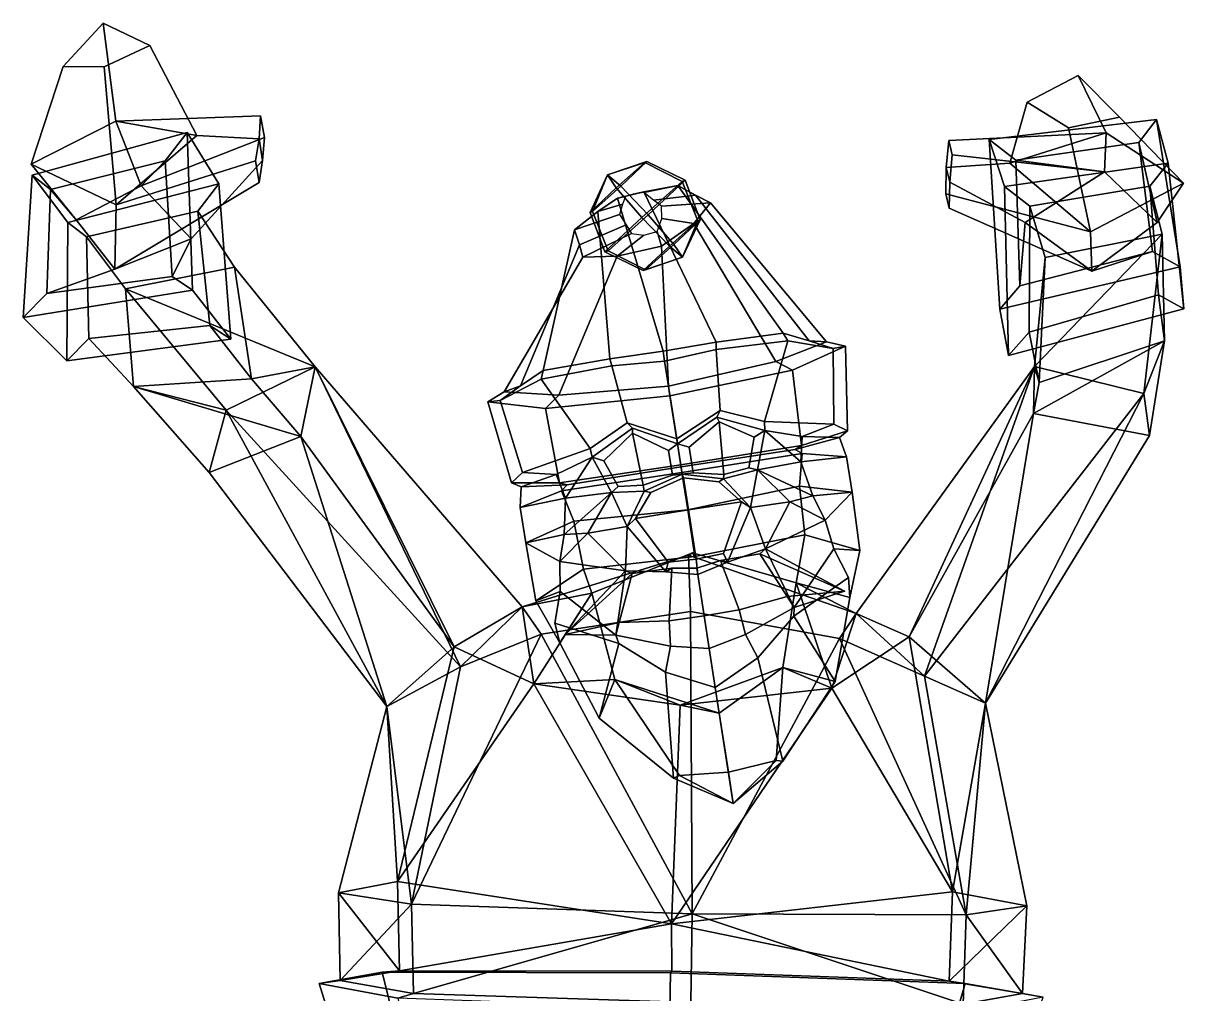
# Model space of a CAD drawing. Extents: x -247 to 180, y -158 to 377.
# Drawn here: x -246.8 to 179.9, y 20.5 to 377.3 of the extents above; entities that cross this region are included whole.
import ezdxf

# ---------------------------------------------------------------- set-up
doc = ezdxf.new("R2010")
doc.units = 0

msp = doc.modelspace()

# ---------------------------------------------------------------- linework, layer by layer
for p in [(55.226166, 168.531128, 96.495132), (-47.547012, 152.561157, 96.495132)]:
    msp.add_point(p)
for points in [[(-232.018982, 361.381226, 130.782837), (-217.314758, 377.334167, 132.984039), (-212.653961, 341.355682, 74.208046), (-243.793823, 325.497223, 84.121796)], [(-217.015381, 361.244019, 148.73201), (-200.258087, 369.189514, 143.232285), (-217.314758, 377.334167, 132.984039), (-232.018982, 361.381226, 130.782837)], [(-200.258087, 369.189514, 143.232285), (-182.957764, 336.002838, 103.228378), (-212.653961, 341.355682, 74.208046), (-217.314758, 377.334167, 132.984039)], [(-217.015381, 361.244019, 148.73201), (-212.547455, 310.586395, 102.120674), (-182.957764, 336.002838, 103.228378), (-200.258087, 369.189514, 143.232285)], [(-217.015381, 361.244019, 148.73201), (-232.018982, 361.381226, 130.782837), (-243.793823, 325.497223, 84.121796), (-212.547455, 310.586395, 102.120674)], [(122.314537, 348.285278, 153.864456), (141.053558, 358.144318, 150.13089), (151.459961, 337.078705, 85.179077), (115.935059, 325.872711, 104.286781)], [(137.534348, 338.825958, 161.148911), (156.334671, 342.763092, 147.794266), (141.053558, 358.144318, 150.13089), (122.314537, 348.285278, 153.864456)], [(156.334671, 342.763092, 147.794266), (179.847824, 318.509766, 98.170937), (151.459961, 337.078705, 85.179077), (141.053558, 358.144318, 150.13089)], [(137.534348, 338.825958, 161.148911), (122.314537, 348.285278, 153.864456), (115.935059, 325.872711, 104.286781), (145.701904, 300.639648, 104.281776)], [(-159.487091, 343.273254, 100.287407), (-158.036621, 335.322723, 90.180595), (-203.421371, 317.485107, 50.848911), (-212.653961, 341.355682, 74.208046)], [(-160.06723, 334.857666, 107.911804), (-159.487091, 343.273254, 100.287407), (-212.653961, 341.355682, 74.208046), (-182.957764, 336.002838, 103.228378)], [(-160.06723, 334.857666, 107.911804), (-158.737991, 326.895081, 97.77375), (-158.036621, 335.322723, 90.180595), (-159.487091, 343.273254, 100.287407)], [(169.951843, 341.911621, 58.700333), (174.166138, 325.910492, 30.008553), (114.02401, 317.319458, 26.730047), (108.439156, 334.523773, 53.605408)], [(169.951843, 341.911621, 58.700333), (108.439156, 334.523773, 53.605408), (118.200531, 326.981171, 59.360104), (163.354645, 333.526642, 62.68998)], [(137.534348, 338.825958, 161.148911), (145.701904, 300.639648, 104.281776), (179.847824, 318.509766, 98.170937), (156.334671, 342.763092, 147.794266)], [(178.553955, 287.786469, 92.564209), (169.951843, 341.911621, 58.700333), (163.354645, 333.526642, 62.68998), (168.470871, 293.454926, 87.860352)], [(179.939407, 272.278442, 62.1465), (174.166138, 325.910492, 30.008553), (169.951843, 341.911621, 58.700333), (178.553955, 287.786469, 92.564209)], [(-243.793823, 325.497223, 84.121796), (-212.653961, 341.355682, 74.208046), (-203.421371, 317.485107, 50.848911), (-227.260391, 305.026459, 54.999969)], [(-243.526672, 321.411621, 38.760365), (-186.429901, 337.152374, 57.642597), (-174.805969, 318.243103, 34.046265), (-230.395264, 304.067841, 13.784865)], [(-243.526672, 321.411621, 38.760365), (-236.737946, 316.197235, 46.275162), (-194.622681, 326.723206, 60.708939), (-186.429901, 337.152374, 57.642597)], [(-184.501831, 279.140198, 101.873657), (-186.429901, 337.152374, 57.642597), (-194.622681, 326.723206, 60.708939), (-192.022171, 284.173431, 94.088257)], [(-170.406052, 261.105774, 77.929329), (-174.805969, 318.243103, 34.046265), (-186.429901, 337.152374, 57.642597), (-184.501831, 279.140198, 101.873657)], [(-161.389694, 326.760956, 115.21489), (-160.06723, 334.857666, 107.911804), (-182.957764, 336.002838, 103.228378), (-212.547455, 310.586395, 102.120674)], [(-158.737991, 326.895081, 97.77375), (-185.01767, 298.03949, 70.052757), (-203.421371, 317.485107, 50.848911), (-158.036621, 335.322723, 90.180595)], [(-161.389694, 326.760956, 115.21489), (-159.946121, 318.786011, 105.075584), (-158.737991, 326.895081, 97.77375), (-160.06723, 334.857666, 107.911804)], [(92.630592, 324.276031, 103.032051), (115.935059, 325.872711, 104.286781), (151.459961, 337.078705, 85.179077), (93.61129, 334.256348, 97.672791)], [(92.630592, 324.276031, 103.032051), (93.61129, 334.256348, 97.672791), (94.823265, 328.937317, 85.938179), (93.968048, 318.949341, 91.293747)], [(93.61129, 334.256348, 97.672791), (151.459961, 337.078705, 85.179077), (150.764938, 322.669342, 55.128891), (94.823265, 328.937317, 85.938179)], [(115.534058, 255.106018, 63.294518), (112.262314, 272.245392, 91.451202), (108.439156, 334.523773, 53.605408), (114.02401, 317.319458, 26.730047)], [(112.262314, 272.245392, 91.451202), (119.650452, 280.749176, 87.501244), (118.200531, 326.981171, 59.360104), (108.439156, 334.523773, 53.605408)], [(170.162308, 304.079742, 67.119263), (163.354645, 333.526642, 62.68998), (118.200531, 326.981171, 59.360104), (150.764938, 322.669342, 55.128891)], [(146.140945, 286.186127, 74.260666), (168.470871, 293.454926, 87.860352), (163.354645, 333.526642, 62.68998), (170.162308, 304.079742, 67.119263)], [(179.847824, 318.509766, 98.170937), (170.162308, 304.079742, 67.119263), (150.764938, 322.669342, 55.128891), (151.459961, 337.078705, 85.179077)], [(93.968048, 318.949341, 91.293747), (94.823265, 328.937317, 85.938179), (150.764938, 322.669342, 55.128891), (121.60955, 304.079742, 61.94331)], [(-212.547455, 310.586395, 102.120674), (-243.793823, 325.497223, 84.121796), (-227.260391, 305.026459, 54.999969), (-213.123001, 286.925049, 72.359734)], [(-227.260391, 305.026459, 54.999969), (-203.421371, 317.485107, 50.848911), (-194.622681, 326.723206, 60.708939), (-236.737946, 316.197235, 46.275162)], [(-159.946121, 318.786011, 105.075584), (-213.123001, 286.925049, 72.359734), (-185.01767, 298.03949, 70.052757), (-158.737991, 326.895081, 97.77375)], [(-161.389694, 326.760956, 115.21489), (-212.547455, 310.586395, 102.120674), (-213.123001, 286.925049, 72.359734), (-159.946121, 318.786011, 105.075584)], [(-185.01767, 298.03949, 70.052757), (-192.022171, 284.173431, 94.088257), (-194.622681, 326.723206, 60.708939), (-203.421371, 317.485107, 50.848911)], [(-31.924292, 321.546417, -7.613613), (-17.438337, 326.434967, -14.185997), (-27.060684, 317.432404, -22.388618)], [(-18.26083, 326.113556, 0.716329), (-17.438337, 326.434967, -14.185997), (-31.924292, 321.546417, -7.613613)], [(-28.705675, 316.789612, 7.416094), (-18.26083, 326.113556, 0.716329), (-31.924292, 321.546417, -7.613613)], [(-19.290262, 305.948517, 13.896356), (-4.519044, 319.134552, 4.421476), (-18.26083, 326.113556, 0.716329), (-28.705675, 316.789612, 7.416094)], [(-17.438337, 326.434967, -14.185997), (-3.355859, 319.589081, -16.653677), (-16.963896, 306.857574, -28.253857), (-27.060684, 317.432404, -22.388618)], [(-4.519044, 319.134552, 4.421476), (-3.355859, 319.589081, -16.653677), (-17.438337, 326.434967, -14.185997), (-18.26083, 326.113556, 0.716329)], [(92.437096, 314.66098, 108.338051), (145.701904, 300.639648, 104.281776), (115.935059, 325.872711, 104.286781), (92.630592, 324.276031, 103.032051)], [(174.166138, 325.910492, 30.008553), (167.501785, 317.379913, 34.074024), (123.292076, 310.061768, 32.250164), (114.02401, 317.319458, 26.730047)], [(121.60955, 304.079742, 61.94331), (150.764938, 322.669342, 55.128891), (118.200531, 326.981171, 59.360104), (119.650452, 280.749176, 87.501244)], [(179.939407, 272.278442, 62.1465), (170.595474, 277.51593, 57.796486), (167.501785, 317.379913, 34.074024), (174.166138, 325.910492, 30.008553)], [(-230.675964, 253.17691, 50.562698), (-246.758713, 269.071747, 76.182106), (-243.526672, 321.411621, 38.760365), (-230.395264, 304.067841, 13.784865)], [(-246.758713, 269.071747, 76.182106), (-238.098877, 277.913971, 74.524147), (-236.737946, 316.197235, 46.275162), (-243.526672, 321.411621, 38.760365)], [(-28.705675, 316.789612, 7.416094), (-31.924292, 321.546417, -7.613613), (-38.327999, 307.787079, -0.786465)], [(-38.327999, 307.787079, -0.786465), (-31.924292, 321.546417, -7.613613), (-37.505508, 308.10849, -15.68879)], [(-31.924292, 321.546417, -7.613613), (-27.060684, 317.432404, -22.388618), (-37.505508, 308.10849, -15.68879)], [(92.437096, 314.66098, 108.338051), (92.630592, 324.276031, 103.032051), (93.968048, 318.949341, 91.293747), (93.664162, 309.325653, 96.568703)], [(-213.123001, 286.925049, 72.359734), (-227.260391, 305.026459, 54.999969), (-236.737946, 316.197235, 46.275162), (-238.098877, 277.913971, 74.524147)], [(-230.395264, 304.067841, 13.784865), (-174.805969, 318.243103, 34.046265), (-182.57576, 308.253418, 37.026085), (-223.53186, 298.745636, 21.418997)], [(-170.406052, 261.105774, 77.929329), (-178.085495, 266.198608, 70.013283), (-182.57576, 308.253418, 37.026085), (-174.805969, 318.243103, 34.046265)], [(-19.290262, 305.948517, 13.896356), (-28.705675, 316.789612, 7.416094), (-38.327999, 307.787079, -0.786465), (-32.898304, 293.21701, 2.296205)], [(-37.505508, 308.10849, -15.68879), (-27.060684, 317.432404, -22.388618), (-16.963896, 306.857574, -28.253857), (-31.735119, 293.671539, -18.778948)], [(-22.508253, 314.439484, 1.957279), (-18.590963, 315.340942, 62.321411), (-6.070161, 317.625183, 58.671535), (-18.586975, 315.08902, 2.176033)], [(-19.290262, 305.948517, 13.896356), (-9.193475, 295.373688, 8.031147), (1.251368, 304.697632, 1.331382), (-4.519044, 319.134552, 4.421476)], [(32.64019, 263.353088, 88.605896), (-6.070161, 317.625183, 58.671535), (-18.590963, 315.340942, 62.321411), (7.995475, 260.045624, 101.565422)], [(-18.586975, 315.08902, 2.176033), (-6.070161, 317.625183, 58.671535), (0.438076, 314.091064, 50.635933), (-15.030198, 312.299103, 2.288142)], [(2.073861, 305.019012, -13.570944), (-7.548484, 296.016449, -21.773565), (-16.963896, 306.857574, -28.253857), (-3.355859, 319.589081, -16.653677)], [(42.230671, 260.512146, 60.679428), (0.438076, 314.091064, 50.635933), (-6.070161, 317.625183, 58.671535), (32.64019, 263.353088, 88.605896)], [(-4.519044, 319.134552, 4.421476), (1.251368, 304.697632, 1.331382), (2.073861, 305.019012, -13.570944), (-3.355859, 319.589081, -16.653677)], [(93.664162, 309.325653, 96.568703), (93.968048, 318.949341, 91.293747), (121.60955, 304.079742, 61.94331), (146.140945, 286.186127, 74.260666)], [(115.534058, 255.106018, 63.294518), (114.02401, 317.319458, 26.730047), (123.292076, 310.061768, 32.250164), (123.083542, 263.740173, 59.290665)], [(167.501785, 317.379913, 34.074024), (172.024643, 299.770538, 2.865964), (128.981033, 291.15741, 1.959767), (123.292076, 310.061768, 32.250164)], [(145.701904, 300.639648, 104.281776), (146.140945, 286.186127, 74.260666), (170.162308, 304.079742, 67.119263), (179.847824, 318.509766, 98.170937)], [(172.851364, 260.592133, 25.874969), (172.024643, 299.770538, 2.865964), (167.501785, 317.379913, 34.074024), (170.595474, 277.51593, 57.796486)], [(-25.346655, 313.558197, 1.788432), (-26.482819, 310.809692, 1.659631), (-35.545738, 308.095825, 61.865829), (-28.244055, 313.005371, 64.388435)], [(-11.509387, 256.693542, 108.993706), (-28.244055, 313.005371, 64.388435), (-35.545738, 308.095825, 61.865829), (-31.111719, 253.96875, 101.565422)], [(-11.509387, 256.693542, 108.993706), (7.995475, 260.045624, 101.565422), (-18.590963, 315.340942, 62.321411), (-28.244055, 313.005371, 64.388435)], [(-25.346655, 313.558197, 1.788432), (-28.244055, 313.005371, 64.388435), (-18.590963, 315.340942, 62.321411), (-22.508253, 314.439484, 1.957279)], [(-15.030198, 312.299103, 2.288142), (0.438076, 314.091064, 50.635933), (5.944752, 311.350037, 44.160976), (-12.100939, 310.103638, 2.383083)], [(48.625874, 260.190277, 37.509758), (5.944752, 311.350037, 44.160976), (0.438076, 314.091064, 50.635933), (42.230671, 260.512146, 60.679428)], [(92.437096, 314.66098, 108.338051), (93.664162, 309.325653, 96.568703), (146.140945, 286.186127, 74.260666), (145.701904, 300.639648, 104.281776)], [(-223.53186, 298.745636, 21.418997), (-182.57576, 308.253418, 37.026085), (-169.115601, 287.616791, 10.564802), (-209.129547, 279.713165, -5.688722)], [(-169.115601, 287.616791, 10.564802), (-182.57576, 308.253418, 37.026085), (-178.085495, 266.198608, 70.013283), (-162.886414, 246.59552, 43.757526)], [(-55.597996, 249.641724, 88.605896), (-31.111719, 253.96875, 101.565422), (-35.545738, 308.095825, 61.865829), (-44.037388, 301.401062, 57.651337)], [(-26.482819, 310.809692, 1.659631), (-27.487314, 306.960724, 1.509503), (-44.037388, 301.401062, 57.651337), (-35.545738, 308.095825, 61.865829)], [(-32.898304, 293.21701, 2.296205), (-38.327999, 307.787079, -0.786465), (-37.505508, 308.10849, -15.68879), (-31.735119, 293.671539, -18.778948)], [(-12.100939, 310.103638, 2.383083), (5.944752, 311.350037, 44.160976), (-0.221721, 303.735321, 37.521221), (-11.944943, 305.484955, 2.27316)], [(29.922585, 252.984497, 16.319864), (-0.221721, 303.735321, 37.521221), (5.944752, 311.350037, 44.160976), (48.625874, 260.190277, 37.509758)], [(128.981033, 291.15741, 1.959767), (126.82766, 245.190369, 28.524704), (123.083542, 263.740173, 59.290665), (123.292076, 310.061768, 32.250164)], [(-230.675964, 253.17691, 50.562698), (-230.395264, 304.067841, 13.784865), (-223.53186, 298.745636, 21.418997), (-222.649521, 261.356903, 49.037251)], [(-27.487314, 306.960724, 1.509503), (-25.036482, 303.160797, 1.53879), (-42.246906, 295.850922, 49.488964), (-44.037388, 301.401062, 57.651337)], [(-25.036482, 303.160797, 1.53879), (-23.119745, 300.040649, 1.557905), (-41.059475, 291.264221, 42.897949), (-42.246906, 295.850922, 49.488964)], [(-19.290262, 305.948517, 13.896356), (-32.898304, 293.21701, 2.296205), (-18.815802, 286.371155, -0.171412), (-9.193475, 295.373688, 8.031147)], [(-17.993307, 286.692535, -15.073737), (-31.735119, 293.671539, -18.778948), (-16.963896, 306.857574, -28.253857), (-7.548484, 296.016449, -21.773565)], [(-11.944943, 305.484955, 2.27316), (-0.221721, 303.735321, 37.521221), (-12.081346, 295.312744, 32.841022), (-13.646143, 300.723755, 2.063805)], [(-9.525306, 243.925201, -2.974265), (-12.081346, 295.312744, 32.841022), (-0.221721, 303.735321, 37.521221), (29.922585, 252.984497, 16.319864)], [(-9.193475, 295.373688, 8.031147), (-4.329871, 291.259674, -6.743797), (1.251368, 304.697632, 1.331382)], [(-4.329871, 291.259674, -6.743797), (-7.548484, 296.016449, -21.773565), (2.073861, 305.019012, -13.570944)], [(1.251368, 304.697632, 1.331382), (-4.329871, 291.259674, -6.743797), (2.073861, 305.019012, -13.570944)], [(146.140945, 286.186127, 74.260666), (121.60955, 304.079742, 61.94331), (119.650452, 280.749176, 87.501244), (168.470871, 293.454926, 87.860352)], [(-206.24556, 243.776825, 21.975506), (-222.649521, 261.356903, 49.037251), (-223.53186, 298.745636, 21.418997), (-209.129547, 279.713165, -5.688722)], [(-63.874161, 244.024475, 60.679428), (-55.597996, 249.641724, 88.605896), (-44.037388, 301.401062, 57.651337), (-42.246906, 295.850922, 49.488964)], [(-23.119745, 300.040649, 1.557905), (-18.53867, 299.463165, 1.779368), (-28.34936, 291.715851, 36.765419), (-41.059475, 291.264221, 42.897949)], [(-18.53867, 299.463165, 1.779368), (-13.646143, 300.723755, 2.063805), (-12.081346, 295.312744, 32.841022), (-28.34936, 291.715851, 36.765419)], [(172.024643, 299.770538, 2.865964), (165.255936, 241.21521, -45.828121), (124.992569, 251.088379, -32.178032)], [(172.024643, 299.770538, 2.865964), (124.992569, 251.088379, -32.178032), (128.981033, 291.15741, 1.959767)], [(172.851364, 260.592133, 25.874969), (165.255936, 241.21521, -45.828121), (172.024643, 299.770538, 2.865964)], [(-213.123001, 286.925049, 72.359734), (-238.098877, 277.913971, 74.524147), (-192.022171, 284.173431, 94.088257), (-185.01767, 298.03949, 70.052757)], [(-69.870125, 241.7771, 37.509758), (-63.874161, 244.024475, 60.679428), (-42.246906, 295.850922, 49.488964), (-41.059475, 291.264221, 42.897949)], [(-9.525306, 243.925201, -2.974265), (-49.862164, 240.586731, 16.319864), (-28.34936, 291.715851, 36.765419), (-12.081346, 295.312744, 32.841022)], [(-9.193475, 295.373688, 8.031147), (-18.815802, 286.371155, -0.171412), (-4.329871, 291.259674, -6.743797)], [(-4.329871, 291.259674, -6.743797), (-17.993307, 286.692535, -15.073737), (-7.548484, 296.016449, -21.773565)], [(-49.862164, 240.586731, 16.319864), (-69.870125, 241.7771, 37.509758), (-41.059475, 291.264221, 42.897949), (-28.34936, 291.715851, 36.765419)], [(-32.898304, 293.21701, 2.296205), (-31.735119, 293.671539, -18.778948), (-17.993307, 286.692535, -15.073737), (-18.815802, 286.371155, -0.171412)], [(-18.815802, 286.371155, -0.171412), (-17.993307, 286.692535, -15.073737), (-4.329871, 291.259674, -6.743797)], [(178.553955, 287.786469, 92.564209), (168.470871, 293.454926, 87.860352), (119.650452, 280.749176, 87.501244), (112.262314, 272.245392, 91.451202)], [(126.82766, 245.190369, 28.524704), (128.981033, 291.15741, 1.959767), (124.992569, 251.088379, -32.178032)], [(-209.129547, 279.713165, -5.688722), (-169.115601, 287.616791, 10.564802), (-139.426849, 251.00647, -13.313272)], [(-162.886414, 246.59552, 43.757526), (-139.426849, 251.00647, -13.313272), (-169.115601, 287.616791, 10.564802)], [(179.939407, 272.278442, 62.1465), (178.553955, 287.786469, 92.564209), (112.262314, 272.245392, 91.451202), (115.534058, 255.106018, 63.294518)], [(-246.758713, 269.071747, 76.182106), (-184.501831, 279.140198, 101.873657), (-192.022171, 284.173431, 94.088257), (-238.098877, 277.913971, 74.524147)], [(-230.675964, 253.17691, 50.562698), (-170.406052, 261.105774, 77.929329), (-184.501831, 279.140198, 101.873657), (-246.758713, 269.071747, 76.182106)], [(-209.129547, 279.713165, -5.688722), (-139.426849, 251.00647, -13.313272), (-172.144806, 235.049988, -36.078434)], [(-206.24556, 243.776825, 21.975506), (-209.129547, 279.713165, -5.688722), (-172.144806, 235.049988, -36.078434)], [(179.939407, 272.278442, 62.1465), (115.534058, 255.106018, 63.294518), (123.083542, 263.740173, 59.290665), (170.595474, 277.51593, 57.796486)], [(126.82766, 245.190369, 28.524704), (172.851364, 260.592133, 25.874969), (170.595474, 277.51593, 57.796486), (123.083542, 263.740173, 59.290665)], [(-230.675964, 253.17691, 50.562698), (-222.649521, 261.356903, 49.037251), (-178.085495, 266.198608, 70.013283), (-170.406052, 261.105774, 77.929329)], [(-162.886414, 246.59552, 43.757526), (-178.085495, 266.198608, 70.013283), (-222.649521, 261.356903, 49.037251), (-206.24556, 243.776825, 21.975506)], [(8.022377, 257.341278, 106.255333), (34.339336, 260.509369, 92.966484), (32.64019, 263.353088, 88.605896), (7.995475, 260.045624, 101.565422)], [(9.527329, 234.936462, 108.592934), (25.742229, 230.940613, 96.802124), (34.339336, 260.509369, 92.966484), (8.022377, 257.341278, 106.255333)], [(25.742229, 230.940613, 96.802124), (51.286808, 229.921509, 77.739914), (51.070274, 257.671997, 61.73048), (34.339336, 260.509369, 92.966484)], [(34.339336, 260.509369, 92.966484), (51.070274, 257.671997, 61.73048), (42.230671, 260.512146, 60.679428), (32.64019, 263.353088, 88.605896)], [(51.070274, 257.671997, 61.73048), (55.504612, 258.609436, 35.851646), (48.625874, 260.190277, 37.509758), (42.230671, 260.512146, 60.679428)], [(172.851364, 260.592133, 25.874969), (124.735588, 233.781311, 17.962173), (167.279099, 225.792725, -3.502625)], [(172.851364, 260.592133, 25.874969), (126.82766, 245.190369, 28.524704), (124.735588, 233.781311, 17.962173)], [(172.851364, 260.592133, 25.874969), (167.279099, 225.792725, -3.502625), (165.255936, 241.21521, -45.828121)], [(-10.950881, 253.099365, 112.282356), (-11.509387, 256.693542, 108.993706), (-31.111719, 253.96875, 101.565422), (-30.316708, 251.383728, 106.255333)], [(-10.950881, 253.099365, 112.282356), (8.022377, 257.341278, 106.255333), (7.995475, 260.045624, 101.565422), (-11.509387, 256.693542, 108.993706)], [(-6.505701, 224.492859, 112.074959), (9.527329, 234.936462, 108.592934), (8.022377, 257.341278, 106.255333), (-10.950881, 253.099365, 112.282356)], [(55.504612, 258.609436, 35.851646), (36.020649, 249.747559, 12.511164), (29.922585, 252.984497, 16.319864), (48.625874, 260.190277, 37.509758)], [(56.291779, 227.497498, 40.018829), (39.410271, 222.103027, 13.866787), (36.020649, 249.747559, 12.511164), (55.504612, 258.609436, 35.851646)], [(51.286808, 229.921509, 77.739914), (56.291779, 227.497498, 40.018829), (55.504612, 258.609436, 35.851646), (51.070274, 257.671997, 61.73048)], [(-30.316708, 251.383728, 106.255333), (-31.111719, 253.96875, 101.565422), (-55.597996, 249.641724, 88.605896), (-56.354088, 246.416504, 92.966484)], [(-6.505701, 224.492859, 112.074959), (-10.950881, 253.099365, 112.282356), (-30.316708, 251.383728, 106.255333), (-24.67692, 230.438599, 108.592934)], [(36.020649, 249.747559, 12.511164), (-8.970124, 240.352386, -7.526244), (-9.525306, 243.925201, -2.974265), (29.922585, 252.984497, 16.319864)], [(-85.940514, 140.699097, -31.328512), (-172.144806, 235.049988, -36.078434), (-139.426849, 251.00647, -13.313272)], [(-162.886414, 246.59552, 43.757526), (-144.64325, 225.320892, 31.606571), (-139.426849, 251.00647, -13.313272)], [(-88.254372, 148.087891, 45.795227), (-139.426849, 251.00647, -13.313272), (-144.64325, 225.320892, 31.606571)], [(-88.254372, 148.087891, 45.795227), (-63.350658, 162.789673, 2.030837), (-139.426849, 251.00647, -13.313272)], [(-85.940514, 140.699097, -31.328512), (-139.426849, 251.00647, -13.313272), (-63.350658, 162.789673, 2.030837)], [(-56.354088, 246.416504, 92.966484), (-55.597996, 249.641724, 88.605896), (-63.874161, 244.024475, 60.679428), (-71.435089, 238.635834, 61.73048)], [(-24.67692, 230.438599, 108.592934), (-30.316708, 251.383728, 106.255333), (-56.354088, 246.416504, 92.966484), (-38.327915, 220.98468, 96.802116)], [(39.410271, 222.103027, 13.866787), (-5.016602, 214.909912, -5.901319), (-8.970124, 240.352386, -7.526244), (36.020649, 249.747559, 12.511164)], [(78.995529, 151.667328, 48.707142), (124.992569, 251.088379, -32.178032), (59.523926, 160.268707, 4.658175)], [(84.582092, 137.245117, -25.753727), (59.523926, 160.268707, 4.658175), (124.992569, 251.088379, -32.178032)], [(78.995529, 151.667328, 48.707142), (124.735588, 233.781311, 17.962173), (124.992569, 251.088379, -32.178032)], [(84.582092, 137.245117, -25.753727), (124.992569, 251.088379, -32.178032), (165.255936, 241.21521, -45.828121)], [(126.82766, 245.190369, 28.524704), (124.992569, 251.088379, -32.178032), (124.735588, 233.781311, 17.962173)], [(-206.24556, 243.776825, 21.975506), (-144.64325, 225.320892, 31.606571), (-162.886414, 246.59552, 43.757526)], [(-206.24556, 243.776825, 21.975506), (-178.450806, 212.088684, 1.253121), (-144.64325, 225.320892, 31.606571)], [(-206.24556, 243.776825, 21.975506), (-172.144806, 235.049988, -36.078434), (-178.450806, 212.088684, 1.253121)], [(-71.435089, 238.635834, 61.73048), (-63.874161, 244.024475, 60.679428), (-69.870125, 241.7771, 37.509758), (-75.944794, 238.183411, 35.851646)], [(-38.327915, 220.98468, 96.802116), (-56.354088, 246.416504, 92.966484), (-71.435089, 238.635834, 61.73048), (-63.220417, 212.128174, 77.739914)], [(-54.690407, 235.651917, 12.511164), (-49.862164, 240.586731, 16.319864), (-9.525306, 243.925201, -2.974265), (-8.970124, 240.352386, -7.526244)], [(-75.944794, 238.183411, 35.851646), (-69.870125, 241.7771, 37.509758), (-49.862164, 240.586731, 16.319864), (-54.690407, 235.651917, 12.511164)], [(-49.531364, 208.282349, 13.866787), (-54.690407, 235.651917, 12.511164), (-8.970124, 240.352386, -7.526244), (-5.016602, 214.909912, -5.901319)], [(107.068665, 127.301453, 11.041256), (84.582092, 137.245117, -25.753727), (165.255936, 241.21521, -45.828121)], [(167.279099, 225.792725, -3.502625), (107.068665, 127.301453, 11.041256), (165.255936, 241.21521, -45.828121)], [(-178.450806, 212.088684, 1.253121), (-172.144806, 235.049988, -36.078434), (-113.124931, 126.086395, 4.080542)], [(-113.124931, 126.086395, 4.080542), (-172.144806, 235.049988, -36.078434), (-85.940514, 140.699097, -31.328512)], [(-63.220417, 212.128174, 77.739914), (-71.435089, 238.635834, 61.73048), (-75.944794, 238.183411, 35.851646), (-67.253807, 208.299683, 40.018829)], [(-67.253807, 208.299683, 40.018829), (-75.944794, 238.183411, 35.851646), (-54.690407, 235.651917, 12.511164), (-49.531364, 208.282349, 13.866787)], [(-6.505701, 224.492859, 112.074959), (-6.216784, 222.633545, 109.102097), (8.317275, 232.507324, 107.094673), (9.527329, 234.936462, 108.592934)], [(9.527329, 234.936462, 108.592934), (8.317275, 232.507324, 107.094673), (25.959221, 227.637817, 94.976685), (25.742229, 230.940613, 96.802124)], [(-24.67692, 230.438599, 108.592934), (-38.327915, 220.98468, 96.802116), (-37.532444, 217.77182, 94.976685), (-22.786795, 228.49118, 107.094673)], [(-6.505701, 224.492859, 112.074959), (-24.67692, 230.438599, 108.592934), (-22.786795, 228.49118, 107.094673), (-6.216784, 222.633545, 109.102097)], [(9.091896, 230.823364, 104.268639), (8.317275, 232.507324, 107.094673), (-6.216784, 222.633545, 109.102097), (-1.947737, 221.459747, 106.276031)], [(-1.947737, 221.459747, 106.276031), (-0.488325, 212.067871, 107.318275), (10.770915, 211.44101, 102.009949), (9.091896, 230.823364, 104.268639)], [(9.091896, 230.823364, 104.268639), (22.029804, 225.189087, 92.15062), (25.959221, 227.637817, 94.976685), (8.317275, 232.507324, 107.094673)], [(10.770915, 211.44101, 102.009949), (20.066904, 213.893494, 95.723228), (22.029804, 225.189087, 92.15062), (9.091896, 230.823364, 104.268639)], [(39.673336, 225.429138, 78.249641), (51.286808, 229.921509, 77.739914), (25.742229, 230.940613, 96.802124), (25.959221, 227.637817, 94.976685)], [(107.068665, 127.301453, 11.041256), (124.735588, 233.781311, 17.962173), (78.995529, 151.667328, 48.707142)], [(167.279099, 225.792725, -3.502625), (124.735588, 233.781311, 17.962173), (107.068665, 127.301453, 11.041256)], [(-22.751572, 226.578735, 104.469688), (-22.786795, 228.49118, 107.094673), (-37.532444, 217.77182, 94.976685), (-33.262146, 216.476318, 94.654114)], [(-18.869755, 207.454834, 102.64016), (-22.751572, 226.578735, 104.469688), (-33.262146, 216.476318, 94.654114), (-27.994951, 206.982666, 97.547935)], [(-22.751572, 226.578735, 104.469688), (-9.462269, 220.171387, 106.095718), (-6.216784, 222.633545, 109.102097), (-22.786795, 228.49118, 107.094673)], [(-9.462269, 220.171387, 106.095718), (-22.751572, 226.578735, 104.469688), (-18.869755, 207.454834, 102.64016), (-8.062333, 211.162231, 106.939919)], [(20.066904, 213.893494, 95.723228), (23.231926, 213.080048, 98.549278), (25.959221, 227.637817, 94.976685), (22.029804, 225.189087, 92.15062)], [(23.231926, 213.080048, 98.549278), (39.123943, 216.116852, 78.655991), (25.959221, 227.637817, 94.976685)], [(39.123943, 216.116852, 78.655991), (39.673336, 225.429138, 78.249641), (25.959221, 227.637817, 94.976685)], [(56.291779, 227.497498, 40.018829), (53.334644, 225.000061, 41.26128), (37.025631, 220.606659, 14.896184), (39.410271, 222.103027, 13.866787)], [(51.286808, 229.921509, 77.739914), (39.673336, 225.429138, 78.249641), (53.334644, 225.000061, 41.26128), (56.291779, 227.497498, 40.018829)], [(-178.450806, 212.088684, 1.253121), (-113.124931, 126.086395, 4.080542), (-144.64325, 225.320892, 31.606571)], [(-113.124931, 126.086395, 4.080542), (-88.254372, 148.087891, 45.795227), (-144.64325, 225.320892, 31.606571)], [(-8.062333, 211.162231, 106.939919), (-4.481802, 211.468201, 110.144318), (-6.216784, 222.633545, 109.102097), (-9.462269, 220.171387, 106.095718)], [(-0.488325, 212.067871, 107.318275), (-1.947737, 221.459747, 106.276031), (-6.216784, 222.633545, 109.102097), (-4.481802, 211.468201, 110.144318)], [(39.410271, 222.103027, 13.866787), (37.025631, 220.606659, 14.896184), (-4.900911, 214.165344, -2.275021), (-5.016602, 214.909912, -5.901319)], [(55.959301, 217.906982, 42.462151), (39.601616, 219.088684, 12.672509), (37.025631, 220.606659, 14.896184), (53.334644, 225.000061, 41.26128)], [(39.673336, 225.429138, 78.249641), (39.123943, 216.116852, 78.655991), (55.959301, 217.906982, 42.462151), (53.334644, 225.000061, 41.26128)], [(-50.79134, 211.371765, 78.249641), (-37.532444, 217.77182, 94.976685), (-38.327915, 220.98468, 96.802116), (-63.220417, 212.128174, 77.739914)], [(-47.442017, 202.665314, 78.655991), (-37.532444, 217.77182, 94.976685), (-50.79134, 211.371765, 78.249641)], [(-30.516138, 204.728088, 98.549278), (-37.532444, 217.77182, 94.976685), (-47.442017, 202.665314, 78.655991)], [(-27.994951, 206.982666, 97.547935), (-33.262146, 216.476318, 94.654114), (-37.532444, 217.77182, 94.976685), (-30.516138, 204.728088, 98.549278)], [(39.601616, 219.088684, 12.672509), (-4.587288, 212.147064, -2.405132), (-4.900911, 214.165344, -2.275021), (37.025631, 220.606659, 14.896184)], [(38.685448, 207.108887, 11.188781), (-2.456628, 198.435425, -0.945824), (-4.587288, 212.147064, -2.405132), (39.601616, 219.088684, 12.672509)], [(58.006725, 204.872864, 44.641083), (38.685448, 207.108887, 11.188781), (39.601616, 219.088684, 12.672509), (55.959301, 217.906982, 42.462151)], [(39.123943, 216.116852, 78.655991), (43.548107, 203.547974, 78.504814), (58.006725, 204.872864, 44.641083), (55.959301, 217.906982, 42.462151)], [(-49.531364, 208.282349, 13.866787), (-5.016602, 214.909912, -5.901319), (-4.900911, 214.165344, -2.275021), (-46.805088, 207.580139, 14.896184)], [(-48.798977, 205.352051, 12.672509), (-46.805088, 207.580139, 14.896184), (-4.900911, 214.165344, -2.275021), (-4.587288, 212.147064, -2.405132)], [(10.770915, 211.44101, 102.009949), (10.748886, 209.844025, 104.835991), (23.231926, 213.080048, 98.549278), (20.066904, 213.893494, 95.723228)], [(43.548107, 203.547974, 78.504814), (39.123943, 216.116852, 78.655991), (23.231926, 213.080048, 98.549278)], [(-63.220417, 212.128174, 77.739914), (-67.253807, 208.299683, 40.018829), (-63.678261, 206.817352, 41.26128), (-50.79134, 211.371765, 78.249641)], [(-50.79134, 211.371765, 78.249641), (-63.678261, 206.817352, 41.26128), (-64.026733, 199.262268, 42.462151), (-47.442017, 202.665314, 78.655991)], [(-44.290691, 194.215149, 11.188781), (-48.798977, 205.352051, 12.672509), (-4.587288, 212.147064, -2.405132), (-2.456628, 198.435425, -0.945824)], [(-2.199152, 198.461212, 128.666168), (-4.013612, 210.138, 124.536148), (-15.959474, 204.806244, 121.01963), (-21.636848, 195.256897, 122.216965)], [(-18.869755, 207.454834, 102.64016), (-18.501436, 205.298798, 104.835991), (-4.481802, 211.468201, 110.144318), (-8.062333, 211.162231, 106.939919)], [(-4.013612, 210.138, 124.536148), (-4.481802, 211.468201, 110.144318), (-18.501436, 205.298798, 104.835991), (-15.959474, 204.806244, 121.01963)], [(10.770915, 211.44101, 102.009949), (-0.488325, 212.067871, 107.318275), (-4.481802, 211.468201, 110.144318), (10.748886, 209.844025, 104.835991)], [(-4.013612, 210.138, 124.536148), (8.98689, 208.682678, 121.01963), (10.748886, 209.844025, 104.835991), (-4.481802, 211.468201, 110.144318)], [(-2.199152, 198.461212, 128.666168), (17.294338, 201.306458, 122.216965), (8.98689, 208.682678, 121.01963), (-4.013612, 210.138, 124.536148)], [(17.294338, 201.306458, 122.216965), (20.640371, 199.316956, 104.760262), (10.748886, 209.844025, 104.835991), (8.98689, 208.682678, 121.01963)], [(20.640371, 199.316956, 104.760262), (23.231926, 213.080048, 98.549278), (10.748886, 209.844025, 104.835991)], [(35.122162, 201.412109, 101.72583), (23.231926, 213.080048, 98.549278), (20.640371, 199.316956, 104.760262)], [(35.122162, 201.412109, 101.72583), (43.548107, 203.547974, 78.504814), (23.231926, 213.080048, 98.549278)], [(-67.253807, 208.299683, 40.018829), (-49.531364, 208.282349, 13.866787), (-46.805088, 207.580139, 14.896184), (-63.678261, 206.817352, 41.26128)], [(-64.026733, 199.262268, 42.462151), (-63.678261, 206.817352, 41.26128), (-46.805088, 207.580139, 14.896184), (-48.798977, 205.352051, 12.672509)], [(-62.022362, 186.221466, 44.641083), (-64.026733, 199.262268, 42.462151), (-48.798977, 205.352051, 12.672509), (-44.290691, 194.215149, 11.188781)], [(-18.869755, 207.454834, 102.64016), (-27.994951, 206.982666, 97.547935), (-30.516138, 204.728088, 98.549278), (-18.501436, 205.298798, 104.835991)], [(-24.732023, 192.266541, 104.760262), (-18.501436, 205.298798, 104.835991), (-30.516138, 204.728088, 98.549278)], [(-21.636848, 195.256897, 122.216965), (-15.959474, 204.806244, 121.01963), (-18.501436, 205.298798, 104.835991), (-24.732023, 192.266541, 104.760262)], [(40.664101, 189.212799, 14.099627), (0.20897, 181.28125, 3.485336), (-2.456628, 198.435425, -0.945824), (38.685448, 207.108887, 11.188781)], [(60.885159, 183.507202, 46.003769), (40.664101, 189.212799, 14.099627), (38.685448, 207.108887, 11.188781), (58.006725, 204.872864, 44.641083)], [(43.548107, 203.547974, 78.504814), (48.040115, 194.608307, 77.948036), (58.006725, 204.872864, 44.641083)], [(51.30508, 184.054565, 78.12674), (60.885159, 183.507202, 46.003769), (58.006725, 204.872864, 44.641083), (48.040115, 194.608307, 77.948036)], [(-47.442017, 202.665314, 78.655991), (-64.026733, 199.262268, 42.462151), (-62.022362, 186.221466, 44.641083), (-47.843483, 189.346558, 78.504814)], [(-47.843483, 189.346558, 78.504814), (-30.516138, 204.728088, 98.549278), (-47.442017, 202.665314, 78.655991)], [(-39.166721, 189.868317, 101.72583), (-30.516138, 204.728088, 98.549278), (-47.843483, 189.346558, 78.504814)], [(-39.166721, 189.868317, 101.72583), (-24.732023, 192.266541, 104.760262), (-30.516138, 204.728088, 98.549278)], [(0.63398, 180.228882, 122.611298), (10.706937, 182.321838, 117.381271), (17.294338, 201.306458, 122.216965), (-2.199152, 198.461212, 128.666168)], [(10.706937, 182.321838, 117.381271), (12.138659, 179.18573, 104.511543), (20.640371, 199.316956, 104.760262), (17.294338, 201.306458, 122.216965)], [(26.189981, 184.020996, 98.608398), (35.122162, 201.412109, 101.72583), (20.640371, 199.316956, 104.760262)], [(26.189981, 184.020996, 98.608398), (48.040115, 194.608307, 77.948036), (35.122162, 201.412109, 101.72583)], [(48.040115, 194.608307, 77.948036), (43.548107, 203.547974, 78.504814), (35.122162, 201.412109, 101.72583)], [(-40.745407, 176.562531, 14.099627), (-44.290691, 194.215149, 11.188781), (-2.456628, 198.435425, -0.945824), (0.20897, 181.28125, 3.485336)], [(0.63398, 180.228882, 122.611298), (-2.199152, 198.461212, 128.666168), (-21.636848, 195.256897, 122.216965), (-9.599118, 179.166473, 117.381271)], [(12.138659, 179.18573, 104.511543), (26.189981, 184.020996, 98.608398), (20.640371, 199.316956, 104.760262)], [(-58.28157, 164.989807, 46.003769), (-62.022362, 186.221466, 44.641083), (-44.290691, 194.215149, 11.188781), (-40.745407, 176.562531, 14.099627)], [(-25.378334, 176.007782, 98.608398), (-24.732023, 192.266541, 104.760262), (-39.166721, 189.868317, 101.72583)], [(-10.522306, 175.664429, 104.511543), (-24.732023, 192.266541, 104.760262), (-25.378334, 176.007782, 98.608398)], [(-9.599118, 179.166473, 117.381271), (-21.636848, 195.256897, 122.216965), (-24.732023, 192.266541, 104.760262), (-10.522306, 175.664429, 104.511543)], [(51.30508, 184.054565, 78.12674), (48.040115, 194.608307, 77.948036), (26.189981, 184.020996, 98.608398), (36.718571, 162.557159, 104.917755)], [(-47.843483, 189.346558, 78.504814), (-62.022362, 186.221466, 44.641083), (-49.410904, 179.465332, 77.948036)], [(-49.410904, 179.465332, 77.948036), (-39.166721, 189.868317, 101.72583), (-47.843483, 189.346558, 78.504814)], [(-25.378334, 176.007782, 98.608398), (-39.166721, 189.868317, 101.72583), (-49.410904, 179.465332, 77.948036)], [(37.406513, 171.537537, 32.281143), (-0.660607, 182.558838, 8.866727), (0.20897, 181.28125, 3.485336), (40.664101, 189.212799, 14.099627)], [(57.182343, 166.120789, 50.112885), (37.406513, 171.537537, 32.281143), (40.664101, 189.212799, 14.099627), (60.885159, 183.507202, 46.003769)], [(-49.319344, 168.418518, 78.12674), (-49.410904, 179.465332, 77.948036), (-62.022362, 186.221466, 44.641083), (-58.28157, 164.989807, 46.003769)], [(24.069988, 182.253906, 112.608627), (26.189981, 184.020996, 98.608398), (12.138659, 179.18573, 104.511543), (9.58718, 179.737976, 112.725739)], [(24.069988, 182.253906, 112.608627), (55.226166, 168.531128, 96.495132), (26.189981, 184.020996, 98.608398)], [(55.226166, 168.531128, 96.495132), (36.718571, 162.557159, 104.917755), (26.189981, 184.020996, 98.608398)], [(51.30508, 184.054565, 78.12674), (36.718571, 162.557159, 104.917755), (36.538193, 159.268738, 95.90657), (56.712807, 173.501709, 81.29702)], [(57.182343, 166.120789, 50.112885), (60.885159, 183.507202, 46.003769), (51.30508, 184.054565, 78.12674), (56.712807, 173.501709, 81.29702)], [(-2.114709, 181.803101, 5.036343), (-63.350658, 162.789673, 2.030837), (-37.726734, 167.7677, 31.367268), (-0.660607, 182.558838, 8.866727)], [(-2.114709, 181.803101, 5.036343), (-1.375335, 161.043701, -46.121395), (-56.365833, 152.658844, -37.882507), (-63.350658, 162.789673, 2.030837)], [(-49.319344, 168.418518, 78.12674), (-28.897177, 152.361084, 104.917755), (-25.378334, 176.007782, 98.608398), (-49.410904, 179.465332, 77.948036)], [(-37.726734, 167.7677, 31.367268), (-40.745407, 176.562531, 14.099627), (0.20897, 181.28125, 3.485336), (-0.660607, 182.558838, 8.866727)], [(0.63398, 180.228882, 122.611298), (-9.599118, 179.166473, 117.381271), (-10.522306, 175.664429, 104.511543), (1.236168, 174.670776, 110.43103)], [(-0.660607, 182.558838, 8.866727), (37.406513, 171.537537, 32.281143), (59.523926, 160.268707, 4.658175), (-2.114709, 181.803101, 5.036343)], [(-2.114709, 181.803101, 5.036343), (59.523926, 160.268707, 4.658175), (53.39077, 151.15921, -35.183167), (-1.375335, 161.043701, -46.121395)], [(0.63398, 180.228882, 122.611298), (1.236168, 174.670776, 110.43103), (12.138659, 179.18573, 104.511543), (10.706937, 182.321838, 117.381271)], [(16.415154, 161.593475, 123.670204), (9.58718, 179.737976, 112.725739), (0.881351, 176.954193, 115.474304), (3.609467, 159.397675, 124.353912)], [(0.881351, 176.954193, 115.474304), (9.58718, 179.737976, 112.725739), (12.138659, 179.18573, 104.511543), (1.236168, 174.670776, 110.43103)], [(9.58718, 179.737976, 112.725739), (16.415154, 161.593475, 123.670204), (34.076313, 166.555481, 115.00264), (24.069988, 182.253906, 112.608627)], [(34.076313, 166.555481, 115.00264), (55.226166, 168.531128, 96.495132), (24.069988, 182.253906, 112.608627)], [(-49.477398, 149.546875, 50.112885), (-58.28157, 164.989807, 46.003769), (-40.745407, 176.562531, 14.099627), (-37.726734, 167.7677, 31.367268)], [(-22.822069, 174.967316, 112.608627), (-25.378334, 176.007782, 98.608398), (-47.547012, 152.561157, 96.495132)], [(-47.547012, 152.561157, 96.495132), (-25.378334, 176.007782, 98.608398), (-28.897177, 152.361084, 104.917755)], [(-27.592806, 156.972656, 115.00264), (-22.822069, 174.967316, 112.608627), (-47.547012, 152.561157, 96.495132)], [(-8.258719, 176.964905, 112.725739), (-22.822069, 174.967316, 112.608627), (-27.592806, 156.972656, 115.00264), (-9.258706, 157.604004, 123.670204)], [(-22.822069, 174.967316, 112.608627), (-8.258719, 176.964905, 112.725739), (-10.522306, 175.664429, 104.511543), (-25.378334, 176.007782, 98.608398)], [(0.881351, 176.954193, 115.474304), (1.236168, 174.670776, 110.43103), (-10.522306, 175.664429, 104.511543), (-8.258719, 176.964905, 112.725739)], [(-9.258706, 157.604004, 123.670204), (3.609467, 159.397675, 124.353912), (0.881351, 176.954193, 115.474304), (-8.258719, 176.964905, 112.725739)], [(51.776089, 135.277466, 66.107307), (32.55175, 140.384827, 60.498135), (37.406513, 171.537537, 32.281143), (57.182343, 166.120789, 50.112885)], [(50.498604, 132.829437, 60.659313), (37.406513, 171.537537, 32.281143), (32.55175, 140.384827, 60.498135)], [(36.538193, 159.268738, 95.90657), (51.776089, 135.277466, 66.107307), (57.182343, 166.120789, 50.112885), (56.712807, 173.501709, 81.29702)], [(59.523926, 160.268707, 4.658175), (37.406513, 171.537537, 32.281143), (50.498604, 132.829437, 60.659313)], [(-63.350658, 162.789673, 2.030837), (-58.985939, 134.449585, 57.743065), (-37.726734, 167.7677, 31.367268)], [(-58.985939, 134.449585, 57.743065), (-29.236076, 136.090363, 59.457081), (-37.726734, 167.7677, 31.367268)], [(-49.477398, 149.546875, 50.112885), (-51.26976, 156.722229, 81.29702), (-49.319344, 168.418518, 78.12674), (-58.28157, 164.989807, 46.003769)], [(-49.319344, 168.418518, 78.12674), (-51.26976, 156.722229, 81.29702), (-27.727417, 149.282471, 95.90657), (-28.897177, 152.361084, 104.917755)], [(-34.966541, 121.798462, 66.107307), (-49.477398, 149.546875, 50.112885), (-37.726734, 167.7677, 31.367268), (-29.236076, 136.090363, 59.457081)], [(16.415154, 161.593475, 123.670204), (18.83275, 152.558502, 113.76458), (36.718571, 162.557159, 104.917755), (34.076313, 166.555481, 115.00264)], [(36.718571, 162.557159, 104.917755), (55.226166, 168.531128, 96.495132), (34.076313, 166.555481, 115.00264)], [(-88.254372, 148.087891, 45.795227), (-58.985939, 134.449585, 57.743065), (-63.350658, 162.789673, 2.030837)], [(-85.940514, 140.699097, -31.328512), (-63.350658, 162.789673, 2.030837), (-56.365833, 152.658844, -37.882507)], [(23.382498, 144.00415, 115.812431), (36.538193, 159.268738, 95.90657), (36.718571, 162.557159, 104.917755), (18.83275, 152.558502, 113.76458)], [(-0.85739, 49.917053, -101.650688), (-56.365833, 152.658844, -37.882507), (-1.375335, 161.043701, -46.121395)], [(3.609467, 159.397675, 124.353912), (-9.258706, 157.604004, 123.670204), (-8.820608, 148.261414, 113.76458), (5.461616, 147.478333, 119.235947)], [(-0.85739, 49.917053, -101.650688), (-1.375335, 161.043701, -46.121395), (53.39077, 151.15921, -35.183167)], [(3.609467, 159.397675, 124.353912), (5.461616, 147.478333, 119.235947), (18.83275, 152.558502, 113.76458), (16.415154, 161.593475, 123.670204)], [(32.515839, 105.971008, 97.85923), (51.776089, 135.277466, 66.107307), (36.538193, 159.268738, 95.90657), (23.382498, 144.00415, 115.812431)], [(78.995529, 151.667328, 48.707142), (59.523926, 160.268707, 4.658175), (50.498604, 132.829437, 60.659313)], [(84.582092, 137.245117, -25.753727), (53.39077, 151.15921, -35.183167), (59.523926, 160.268707, 4.658175)], [(-27.727417, 149.282471, 95.90657), (-51.26976, 156.722229, 81.29702), (-49.477398, 149.546875, 50.112885), (-34.966541, 121.798462, 66.107307)], [(-28.897177, 152.361084, 104.917755), (-27.592806, 156.972656, 115.00264), (-47.547012, 152.561157, 96.495132)], [(-9.258706, 157.604004, 123.670204), (-27.592806, 156.972656, 115.00264), (-28.897177, 152.361084, 104.917755), (-8.820608, 148.261414, 113.76458)], [(-103.982658, 53.392044, -70.814667), (-56.365833, 152.658844, -37.882507), (-0.85739, 49.917053, -101.650688)], [(-103.982658, 53.392044, -70.814667), (-85.940514, 140.699097, -31.328512), (-56.365833, 152.658844, -37.882507)], [(-10.559972, 138.729828, 115.812431), (-8.820608, 148.261414, 113.76458), (-28.897177, 152.361084, 104.917755), (-27.727417, 149.282471, 95.90657)], [(99.977623, 49.515396, -63.836708), (-0.85739, 49.917053, -101.650688), (53.39077, 151.15921, -35.183167)], [(7.692693, 133.120483, 122.178642), (23.382498, 144.00415, 115.812431), (18.83275, 152.558502, 113.76458), (5.461616, 147.478333, 119.235947)], [(94.86409, 57.929169, 90.302223), (78.995529, 151.667328, 48.707142), (50.498604, 132.829437, 60.659313)], [(99.977623, 49.515396, -63.836708), (53.39077, 151.15921, -35.183167), (84.582092, 137.245117, -25.753727)], [(94.86409, 57.929169, 90.302223), (107.068665, 127.301453, 11.041256), (78.995529, 151.667328, 48.707142)], [(-109.096191, 61.805817, 83.324272), (-88.254372, 148.087891, 45.795227), (-113.124931, 126.086395, 4.080542)], [(-109.096191, 61.805817, 83.324272), (-58.985939, 134.449585, 57.743065), (-88.254372, 148.087891, 45.795227)], [(-7.721339, 99.718536, 97.85923), (-10.559972, 138.729828, 115.812431), (-27.727417, 149.282471, 95.90657), (-34.966541, 121.798462, 66.107307)], [(7.692693, 133.120483, 122.178642), (5.461616, 147.478333, 119.235947), (-8.820608, 148.261414, 113.76458), (-10.559972, 138.729828, 115.812431)], [(14.319233, 90.476059, 101.101166), (32.515839, 105.971008, 97.85923), (23.382498, 144.00415, 115.812431), (7.692693, 133.120483, 122.178642)], [(-103.982658, 53.392044, -70.814667), (-113.124931, 126.086395, 4.080542), (-85.940514, 140.699097, -31.328512)], [(14.319233, 90.476059, 101.101166), (7.692693, 133.120483, 122.178642), (-10.559972, 138.729828, 115.812431), (-7.721339, 99.718536, 97.85923)], [(9.158187, 123.689453, 56.009392), (-5.17132, 126.630157, 67.060478), (32.55175, 140.384827, 60.498135)], [(-5.17132, 126.630157, 67.060478), (50.498604, 132.829437, 60.659313), (32.55175, 140.384827, 60.498135)], [(30.019281, 106.283661, 81.952545), (12.541871, 101.914093, 77.656471), (9.158187, 123.689453, 56.009392), (32.55175, 140.384827, 60.498135)], [(32.515839, 105.971008, 97.85923), (30.019281, 106.283661, 81.952545), (32.55175, 140.384827, 60.498135), (51.776089, 135.277466, 66.107307)], [(99.977623, 49.515396, -63.836708), (84.582092, 137.245117, -25.753727), (107.068665, 127.301453, 11.041256)], [(-8.398028, 46.234772, 116.710579), (-58.985939, 134.449585, 57.743065), (-109.096191, 61.805817, 83.324272)], [(-5.17132, 126.630157, 67.060478), (-29.236076, 136.090363, 59.457081), (-58.985939, 134.449585, 57.743065)], [(-8.398028, 46.234772, 116.710579), (-5.17132, 126.630157, 67.060478), (-58.985939, 134.449585, 57.743065)], [(-7.721339, 99.718536, 97.85923), (-34.966541, 121.798462, 66.107307), (-29.236076, 136.090363, 59.457081), (-5.437378, 100.774048, 81.952545)], [(-5.437378, 100.774048, 81.952545), (-29.236076, 136.090363, 59.457081), (9.158187, 123.689453, 56.009392), (12.541871, 101.914093, 77.656471)], [(9.158187, 123.689453, 56.009392), (-29.236076, 136.090363, 59.457081), (-5.17132, 126.630157, 67.060478)], [(-8.398028, 46.234772, 116.710579), (50.498604, 132.829437, 60.659313), (-5.17132, 126.630157, 67.060478)], [(-8.398028, 46.234772, 116.710579), (94.86409, 57.929169, 90.302223), (50.498604, 132.829437, 60.659313)], [(-109.096191, 61.805817, 83.324272), (-113.124931, 126.086395, 4.080542), (-130.836975, 57.596313, -3.193948)], [(-130.836975, 57.596313, -3.193948), (-113.124931, 126.086395, 4.080542), (-103.982658, 53.392044, -70.814667)], [(94.86409, 57.929169, 90.302223), (122.28952, 52.785172, 5.466099), (107.068665, 127.301453, 11.041256)], [(122.28952, 52.785172, 5.466099), (99.977623, 49.515396, -63.836708), (107.068665, 127.301453, 11.041256)], [(14.319233, 90.476059, 101.101166), (12.541871, 101.914093, 77.656471), (30.019281, 106.283661, 81.952545)], [(14.319233, 90.476059, 101.101166), (30.019281, 106.283661, 81.952545), (32.515839, 105.971008, 97.85923)], [(14.319233, 90.476059, 101.101166), (-7.721339, 99.718536, 97.85923), (-5.437378, 100.774048, 81.952545)], [(14.319233, 90.476059, 101.101166), (-5.437378, 100.774048, 81.952545), (12.541871, 101.914093, 77.656471)], [(-108.410103, 28.97168, 71.66114), (-109.096191, 61.805817, 83.324272), (-130.836975, 57.596313, -3.193948)], [(-108.410103, 28.97168, 71.66114), (-8.398028, 46.234772, 116.710579), (-109.096191, 61.805817, 83.324272)], [(-108.410103, 28.97168, 71.66114), (-130.836975, 57.596313, -3.193948), (-130.28801, 25.332489, -4.328069)], [(-130.28801, 25.332489, -4.328069), (-130.836975, 57.596313, -3.193948), (-103.982658, 53.392044, -70.814667)], [(93.730675, 25.129608, 78.576851), (94.86409, 57.929169, 90.302223), (-8.398028, 46.234772, 116.710579)], [(93.730675, 25.129608, 78.576851), (122.28952, 52.785172, 5.466099), (94.86409, 57.929169, 90.302223)], [(-130.28801, 25.332489, -4.328069), (-103.982658, 53.392044, -70.814667), (-103.285049, 20.53894, -82.825005)], [(-103.285049, 20.53894, -82.825005), (-103.982658, 53.392044, -70.814667), (-0.85739, 49.917053, -101.650688)], [(93.730675, 25.129608, 78.576851), (120.595139, 20.56398, 4.255228), (122.28952, 52.785172, 5.466099)], [(120.595139, 20.56398, 4.255228), (99.977623, 49.515396, -63.836708), (122.28952, 52.785172, 5.466099)], [(-103.285049, 20.53894, -82.825005), (-0.85739, 49.917053, -101.650688), (-1.342175, 17.237076, -109.499626)], [(98.855728, 16.696884, -75.909302), (-1.342175, 17.237076, -109.499626), (-0.85739, 49.917053, -101.650688)], [(98.855728, 16.696884, -75.909302), (-0.85739, 49.917053, -101.650688), (99.977623, 49.515396, -63.836708)], [(120.595139, 20.56398, 4.255228), (98.855728, 16.696884, -75.909302), (99.977623, 49.515396, -63.836708)], [(-108.410103, 28.97168, 71.66114), (-8.338167, 28.749023, 105.246559), (-8.398028, 46.234772, 116.710579)], [(93.730675, 25.129608, 78.576851), (-8.398028, 46.234772, 116.710579), (-8.338167, 28.749023, 105.246559)], [(-137.928497, 24.303925, -4.648752), (-114.805641, 28.373383, 79.805832), (-108.410103, 28.97168, 71.66114), (-130.28801, 25.332489, -4.328069)], [(-114.805641, 28.373383, 79.805832), (-137.928497, 24.303925, -4.648752), (-121.040215, -29.972076, -6.796046), (-101.295013, -25.838417, 77.542984)], [(-8.767623, 28.238312, 117.515503), (-8.338167, 28.749023, 105.246559), (-108.410103, 28.97168, 71.66114), (-114.805641, 28.373383, 79.805832)], [(-9.715096, -26.661819, 114.709366), (-8.767623, 28.238312, 117.515503), (-114.805641, 28.373383, 79.805832), (-101.295013, -25.838417, 77.542984)], [(-9.715096, -26.661819, 114.709366), (84.155159, -29.363243, 83.887665), (99.527496, 24.299591, 87.138672), (-8.767623, 28.238312, 117.515503)], [(-8.767623, 28.238312, 117.515503), (99.527496, 24.299591, 87.138672), (93.730675, 25.129608, 78.576851), (-8.338167, 28.749023, 105.246559)], [(-109.014328, 18.844406, -94.763512), (-137.928497, 24.303925, -4.648752), (-130.28801, 25.332489, -4.328069), (-103.285049, 20.53894, -82.825005)], [(-121.040215, -29.972076, -6.796046), (-137.928497, 24.303925, -4.648752), (-109.014328, 18.844406, -94.763512), (-95.5037, -35.367401, -97.02636)], [(99.527496, 24.299591, 87.138672), (84.155159, -29.363243, 83.887665), (109.445114, -34.352882, 1.089394), (128.195099, 19.245758, 4.455956)], [(128.195099, 19.245758, 4.455956), (120.595139, 20.56398, 4.255228), (93.730675, 25.129608, 78.576851), (99.527496, 24.299591, 87.138672)], [(-109.014328, 18.844406, -94.763512), (-103.285049, 20.53894, -82.825005), (-1.342175, 17.237076, -109.499626), (-0.721069, 14.99884, -125.136375)], [(105.31881, 14.770599, -87.430672), (98.855728, 16.696884, -75.909302), (120.595139, 20.56398, 4.255228), (128.195099, 19.245758, 4.455956)]]:
    msp.add_3dface(points)

doc.saveas('drawing.dxf')
